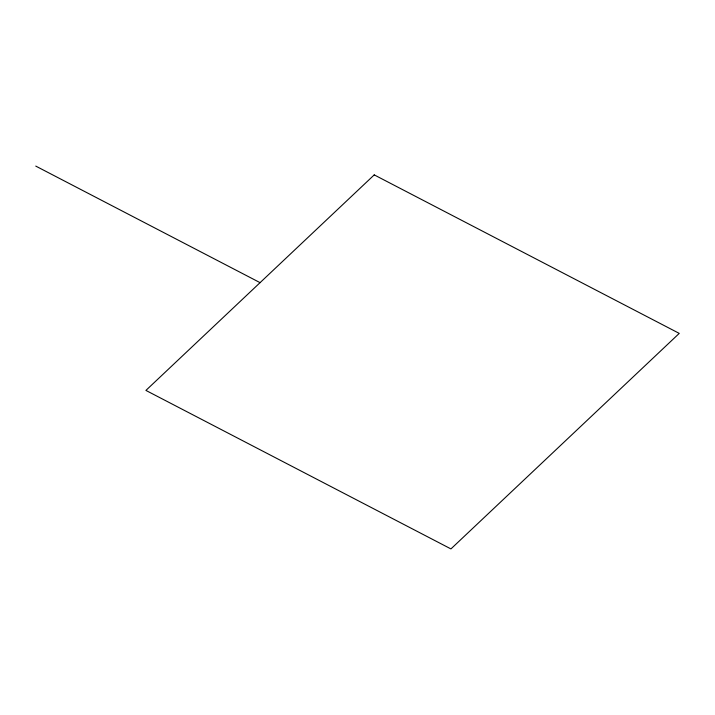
<?xml version="1.0" encoding="UTF-8"?>
<svg xmlns="http://www.w3.org/2000/svg" width="715" height="715" viewBox="0 0 715 715"><rect width="100%" height="100%" fill="white"/><g stroke="black" fill="none" stroke-linecap="round" stroke-linejoin="round"><path stroke-width="1.07" d="M35.75 166.086L260.072 282.657M374.231 174.889L145.914 390.417L450.933 548.914L679.25 333.387L374.231 174.889"/></g></svg>
